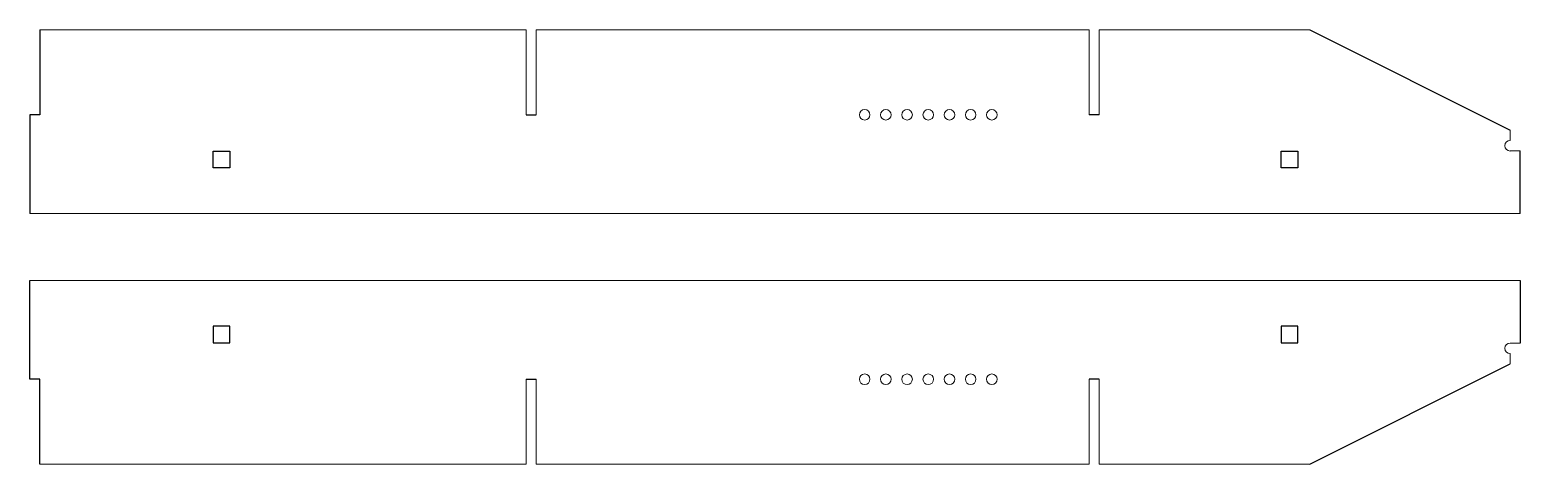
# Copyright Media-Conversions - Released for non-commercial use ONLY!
# Model space of a CAD drawing. Header units: millimetres. Extents: x 63 to 509, y 211 to 341.
import ezdxf

# ---------------------------------------------------------------- set-up
doc = ezdxf.new("R2010")
doc.units = ezdxf.units.MM
doc.layers.get('0').update_dxf_attribs({"lineweight": 25})
doc.layers.add('VISIBLE', color=7, linetype='Continuous', lineweight=0)

msp = doc.modelspace()

# ---------------------------------------------------------------- linework, layer by layer
for p, q in [((65.61, 341.16), (65.61, 315.74)), ((446.1, 341.16), (506.1, 311.15)), ((62.61, 315.74), (62.61, 286.15)), ((65.61, 315.74), (62.61, 315.74)), ((211.32, 315.74), (214.32, 315.74)), ((383.01, 315.74), (380.01, 315.74)), ((117.5, 304.82), (122.5, 304.82)), ((117.5, 299.82), (117.5, 304.82)), ((122.5, 304.82), (122.5, 299.82)), ((437.5, 304.82), (442.5, 304.82)), ((437.5, 299.82), (437.5, 304.82)), ((442.5, 304.82), (442.5, 299.82)), ((509.1, 286.15), (509.1, 304.9)), ((122.5, 299.82), (117.5, 299.82)), ((442.5, 299.82), (437.5, 299.82)), ((62.61, 236.57), (62.61, 266.16)), ((509.1, 266.16), (509.1, 247.42)), ((122.5, 252.5), (117.5, 252.5)), ((117.5, 252.5), (117.5, 247.5)), ((122.5, 247.5), (122.5, 252.5)), ((442.5, 252.5), (437.5, 252.5)), ((437.5, 252.5), (437.5, 247.5)), ((442.5, 247.5), (442.5, 252.5)), ((117.5, 247.5), (122.5, 247.5)), ((437.5, 247.5), (442.5, 247.5)), ((446.1, 211.15), (506.1, 241.16)), ((65.61, 236.57), (62.61, 236.57)), ((65.61, 211.15), (65.61, 236.57)), ((211.32, 236.57), (214.32, 236.57)), ((383.01, 236.57), (380.01, 236.57))]:
    msp.add_line(p, q)
at = {"layer": 'VISIBLE'}
for p, q in [((211.32, 341.16), (65.61, 341.16)), ((211.32, 341.16), (211.32, 315.74)), ((214.32, 315.74), (214.32, 341.16)), ((380.01, 341.16), (214.32, 341.16)), ((380.01, 341.16), (380.01, 315.74)), ((383.01, 315.74), (383.01, 341.16)), ((446.1, 341.16), (383.01, 341.16)), ((506.1, 308.07), (506.1, 311.15)), ((509.1, 304.9), (506.1, 304.9)), ((62.61, 286.15), (509.1, 286.15)), ((62.61, 266.16), (509.1, 266.16)), ((509.1, 247.42), (506.1, 247.42)), ((506.1, 244.25), (506.1, 241.16)), ((211.32, 211.15), (211.32, 236.57)), ((214.32, 236.57), (214.32, 211.15)), ((380.01, 211.15), (380.01, 236.57)), ((383.01, 236.57), (383.01, 211.15)), ((211.32, 211.15), (65.61, 211.15)), ((380.01, 211.15), (214.32, 211.15)), ((446.1, 211.15), (383.01, 211.15))]:
    msp.add_line(p, q, dxfattribs=at)
for centre in [(312.72, 315.74), (319.07, 315.74), (325.42, 315.74), (331.77, 315.74), (338.12, 315.74), (344.47, 315.74), (350.82, 315.74), (312.72, 236.57), (319.07, 236.57), (325.42, 236.57), (331.77, 236.57), (338.12, 236.57), (344.47, 236.57), (350.82, 236.57)]:
    msp.add_circle(centre, 1.59, dxfattribs=at)
for centre in [(506.1, 306.48), (506.1, 245.83)]:
    msp.add_arc(centre, 1.59, 90, 270, dxfattribs=at)

doc.saveas('drawing.dxf')
